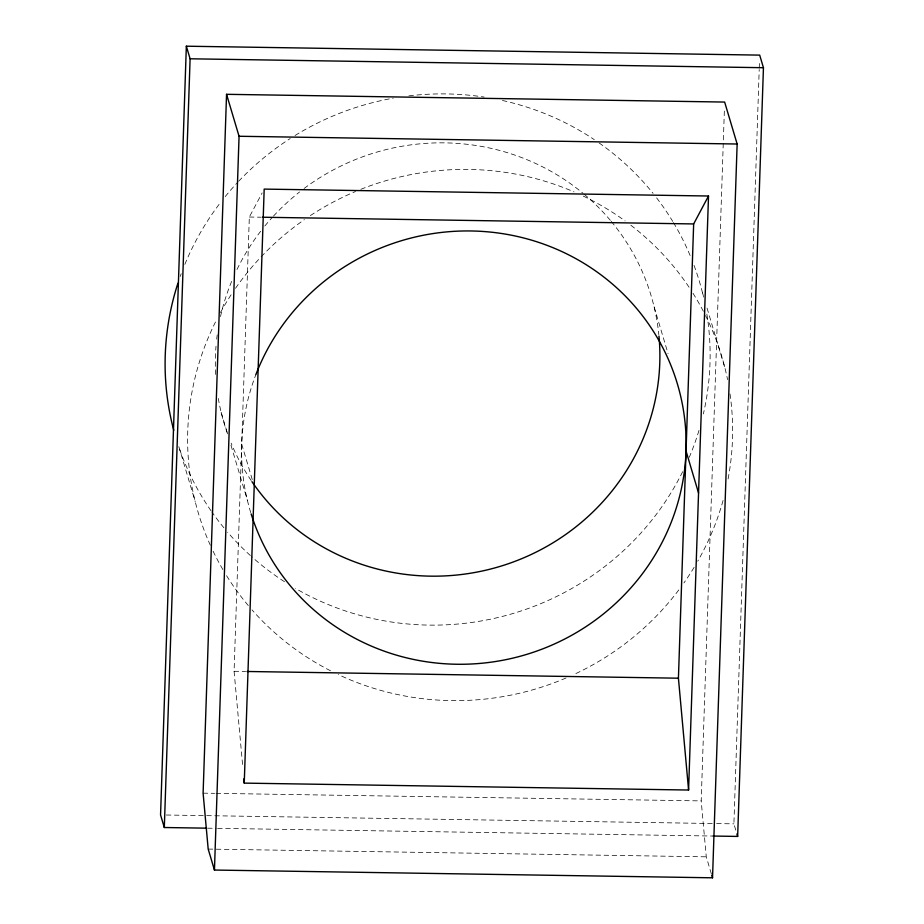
<?xml version="1.0" encoding="UTF-8"?>
<svg xmlns="http://www.w3.org/2000/svg" width="924" height="924" viewBox="0 0 924 924"><rect width="100%" height="100%" fill="white"/><g stroke="black" fill="none" stroke-linecap="round" stroke-linejoin="round"><path stroke-width="0.69" stroke-dasharray="4.62 3.46" d="M242.562 764.471L234.084 671.274L249.33 217.025L262.15 192.908M711.353 873.861L706.271 856.825L701.201 800.9L724.404 109.263M735.77 830.145L733.899 823.85L759.205 69.543M759.251 68.099L759.493 60.892M249.33 217.025L260.868 217.209M234.084 671.274L245.634 671.459M203.107 793.162L214.622 793.335M216.066 793.358L701.201 800.9M166.32 815.014L715.164 823.55M716.608 823.573L733.899 823.85M207.53 828.181L216.17 828.32M217.614 828.343L713.155 836.047M208.189 849.075L706.271 856.825M702.529 292.931L703.349 295.68M707.033 308.038L725.04 368.457M654.088 306.78L668.04 353.58M241.707 444.155L252.599 480.688M221.136 412.243L227.697 434.268M230.977 445.276L247.401 500.346M178.829 446.673L195.207 501.593M705.555 315.592A273.169 264.945 -16.6 0 1 727.569 379.66M730.018 393.936A273.169 264.945 -16.6 0 1 727.673 481.081M723.065 500.508A273.169 264.945 -16.6 0 1 697.736 561.191M694.109 567.348A273.169 264.945 -16.6 0 1 683.91 582.928M678.794 589.939A273.169 264.945 -16.6 0 1 573.873 674.508M566.008 678.008A273.169 264.945 -16.6 0 1 338.276 674.566M330.503 670.766A273.169 264.945 -16.6 0 1 251.998 609.863M248.279 605.543A273.169 264.945 -16.6 0 1 226.507 575.583M222.857 569.531A273.169 264.945 -16.6 0 1 212.786 550.554M210.349 545.287A273.169 264.945 -16.6 0 1 217.025 318.965M220.409 312.612A273.169 264.945 -16.6 0 1 232.27 293.058M235.516 288.3A273.169 264.945 -16.6 0 1 260.141 257.877M261.134 256.826A273.169 264.945 -16.6 0 1 304.412 219.612M310.349 215.592A273.169 264.945 -16.6 0 1 355.567 191.476M360.88 189.293A273.169 264.945 -16.6 0 1 574.058 191.903M583.275 196.096A273.169 264.945 -16.6 0 1 625.086 220.928M630.849 225.225A273.169 264.945 -16.6 0 1 689.905 288.496M692.988 293.266A273.169 264.945 -16.6 0 1 704.908 314.31M250.727 512.566A222.823 216.112 -16.6 0 1 255.809 374.751M611.238 221.402A222.823 216.112 -16.6 0 1 658.824 334.661M251.166 480.503A222.823 216.112 -16.6 0 1 231.162 443.185M227.581 433.887A222.823 216.112 -16.6 0 1 218.307 398.44M215.627 374.428A222.823 216.112 -16.6 0 1 216.008 346.2M216.69 339.12A222.823 216.112 -16.6 0 1 217.221 334.869M220.501 316.574A222.823 216.112 -16.6 0 1 232.224 279.995M236.983 269.496A222.823 216.112 -16.6 0 1 261.238 230.538M264.853 225.999A222.823 216.112 -16.6 0 1 272.453 217.209M273.435 216.147A222.823 216.112 -16.6 0 1 299.584 191.949M304.1 188.473A222.823 216.112 -16.6 0 1 583.102 193.347M584.199 194.259A222.823 216.112 -16.6 0 1 610.325 220.305M694.016 265.373A273.169 264.945 -16.6 0 1 703.534 297.112M706.86 314.114A273.169 264.945 -16.6 0 1 703.36 413.952M698.971 430.434A273.169 264.945 -16.6 0 1 689.269 457.288M682.651 471.702A273.169 264.945 -16.6 0 1 295.449 588.415M284.5 581.716A273.169 264.945 -16.6 0 1 251.432 556.491M250.369 555.532A273.169 264.945 -16.6 0 1 227.616 532.201M223.931 527.835A273.169 264.945 -16.6 0 1 211.839 511.919M211.018 510.753A273.169 264.945 -16.6 0 1 179.244 448.186M180.238 276.438A273.169 264.945 -16.6 0 1 181.208 273.747M184.846 264.38A273.169 264.945 -16.6 0 1 220.697 202.287M225.213 196.593A273.169 264.945 -16.6 0 1 237.63 182.363M238.611 181.312A273.169 264.945 -16.6 0 1 290.228 138.519M295.068 135.482A273.169 264.945 -16.6 0 1 393.243 98.187M408.87 95.877A273.169 264.945 -16.6 0 1 484.234 97.078M502.437 100.485A273.169 264.945 -16.6 0 1 594.317 139.663M599.052 142.908A273.169 264.945 -16.6 0 1 653.095 193.405M656.629 197.898A273.169 264.945 -16.6 0 1 672.707 221.367M673.434 222.569A273.169 264.945 -16.6 0 1 690.84 257.242"/><path stroke-width="1.39" d="M713.155 836.047L737.652 836.428L763.443 67.706L759.69 55.117L186.348 46.2L160.557 814.933L164.31 827.511L206.087 828.158M164.31 827.511L190.101 58.789L186.348 46.2M226.553 94.317L203.107 793.162L208.189 849.075L214.449 870.05L712.531 877.8L737.144 144.017L724.647 102.067L226.553 94.317L239.062 136.267L214.449 870.05M244.248 783.113L264.183 189.097L708.512 196.015L688.588 790.032L244.248 783.113L243.855 778.817M688.588 790.032L678.424 678.193L693.658 223.943L708.512 196.015M190.101 58.789L763.443 67.706M239.062 136.267L737.144 144.017M262.312 217.232L693.658 223.943M247.078 671.482L678.424 678.193M686.047 451.062L698.556 493.023M736.902 833.91L737.652 836.428M711.746 875.178L712.531 877.8M255.809 374.751A222.823 216.112 -16.6 0 1 601.085 274.936A222.823 216.112 -16.6 0 1 589.362 624.37A222.823 216.112 -16.6 0 1 251.143 513.917M658.962 336.07A222.823 216.112 -16.6 0 1 511.111 562.762A222.823 216.112 -16.6 0 1 251.963 481.681M173.758 430.238A273.169 264.945 -16.6 0 1 177.939 283.183"/></g></svg>
